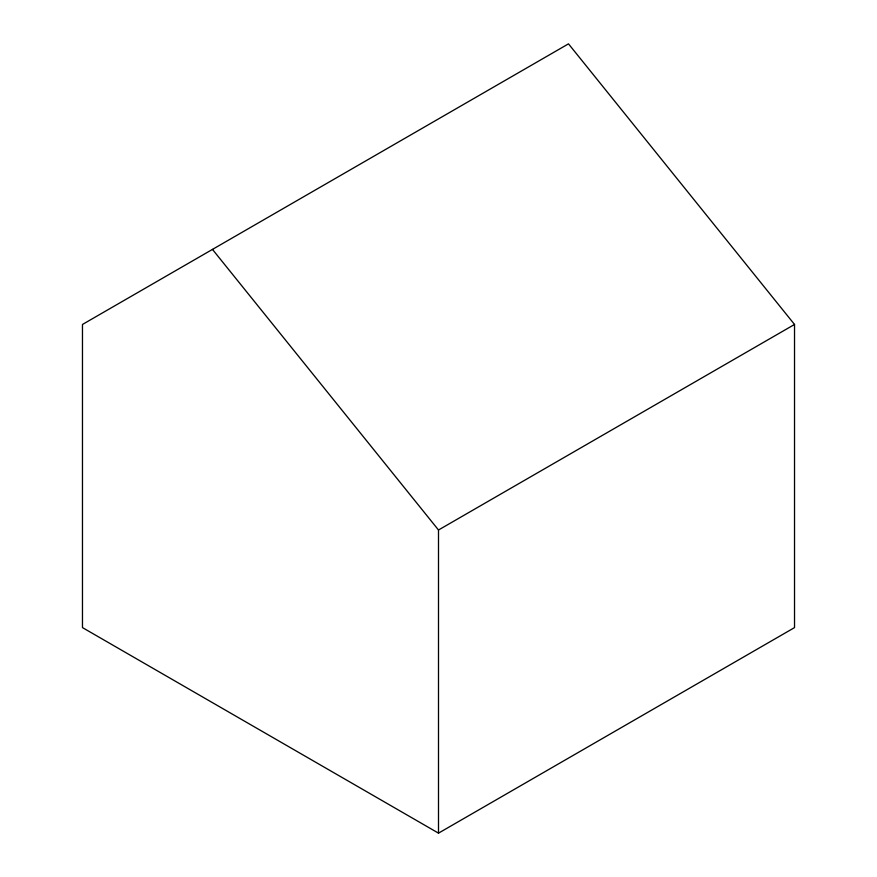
<?xml version="1.0" encoding="UTF-8"?>
<svg xmlns="http://www.w3.org/2000/svg" width="877" height="877" viewBox="0 0 877 877"><rect width="100%" height="100%" fill="white"/><g stroke="black" fill="none" stroke-linecap="round" stroke-linejoin="round"><path stroke-width="1.32" d="M438.5 833.15L438.5 530.004L794.529 324.457L568.493 43.85L82.471 324.457L82.471 627.603L438.5 833.15L794.529 627.603L794.529 324.457M212.464 249.397L438.5 530.004"/></g></svg>
